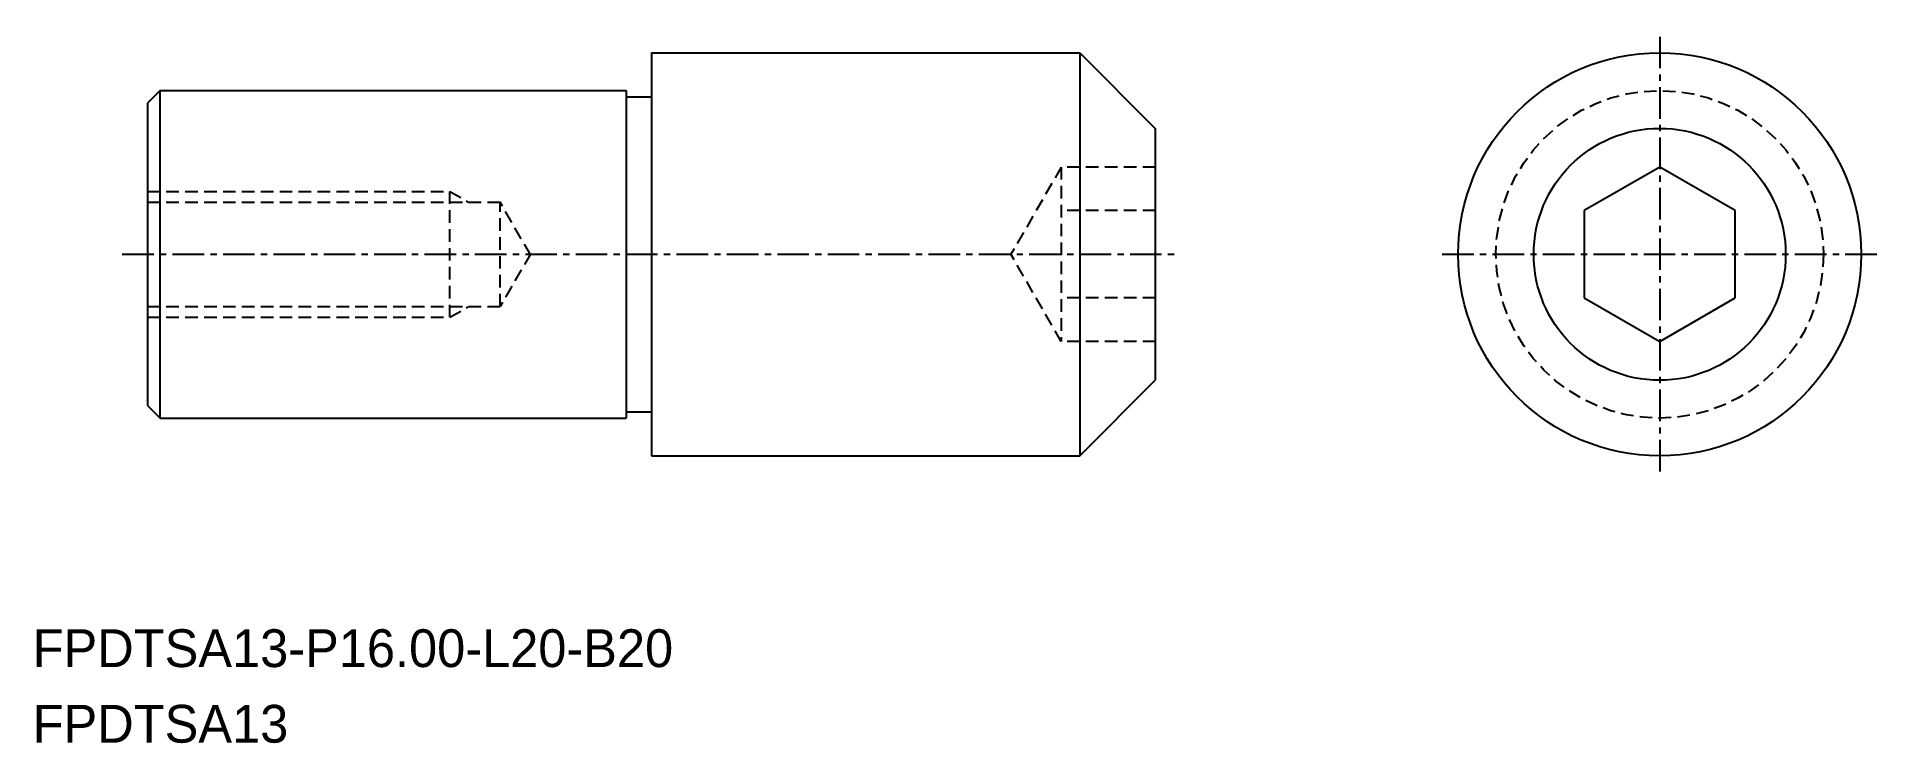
# Model space of a CAD drawing. Extents: x -1583 to -1509.9, y -688.1 to -660.1.
import ezdxf

# ---------------------------------------------------------------- set-up
doc = ezdxf.new("R2010")
doc.units = 0
doc.linetypes.add('CENTER', pattern=[2, 1.25, -0.25, 0.25, -0.25])
doc.linetypes.add('DASHED', pattern=[0.75, 0.5, -0.25])
doc.layers.get('0').update_dxf_attribs({"linetype": 'CONTINUOUS'})
doc.layers.add('CENTER', color=1, linetype='CENTER')

msp = doc.modelspace()

# ---------------------------------------------------------------- linework, layer by layer
at = {"color": 7, "linetype": 'CONTINUOUS'}
for p, q in [((-1558.597, -660.698), (-1541.597, -660.698)), ((-1558.597, -660.698), (-1558.597, -676.698)), ((-1541.597, -660.698), (-1538.597, -663.698)), ((-1578.097, -662.198), (-1578.597, -662.698)), ((-1578.097, -675.198), (-1578.097, -662.198)), ((-1578.097, -662.198), (-1559.597, -662.198)), ((-1559.597, -662.198), (-1559.597, -675.198)), ((-1559.597, -662.448), (-1558.597, -662.448)), ((-1578.597, -662.698), (-1578.597, -674.698)), ((-1538.597, -663.698), (-1538.597, -673.698)), ((-1518.578, -665.233), (-1521.578, -666.965)), ((-1515.578, -666.965), (-1518.578, -665.233)), ((-1521.578, -666.965), (-1521.578, -670.43)), ((-1515.578, -670.43), (-1515.578, -666.965)), ((-1521.578, -670.43), (-1518.578, -672.162)), ((-1518.578, -672.162), (-1515.578, -670.43)), ((-1541.597, -676.698), (-1538.597, -673.698)), ((-1578.597, -674.698), (-1578.097, -675.198)), ((-1578.097, -675.198), (-1559.597, -675.198)), ((-1559.597, -674.948), (-1558.597, -674.948)), ((-1558.597, -676.698), (-1541.597, -676.698))]:
    msp.add_line(p, q, dxfattribs=at)
at = {"linetype": 'CONTINUOUS'}
msp.add_line((-1541.597, -660.698), (-1541.597, -676.698), dxfattribs=at)
at = {"color": 3, "linetype": 'DASHED'}
for p, q in [((-1542.326, -665.233), (-1544.326, -668.698)), ((-1542.326, -665.233), (-1542.326, -672.162)), ((-1538.597, -665.233), (-1542.326, -665.233)), ((-1578.597, -666.198), (-1566.597, -666.198)), ((-1578.597, -666.631), (-1564.597, -666.631)), ((-1566.597, -671.198), (-1566.597, -666.198)), ((-1566.597, -666.198), (-1565.848, -666.631)), ((-1564.597, -670.765), (-1564.597, -666.631)), ((-1563.385, -668.731), (-1564.597, -666.631)), ((-1538.597, -666.965), (-1542.326, -666.965)), ((-1563.385, -668.665), (-1564.597, -670.765)), ((-1542.326, -672.162), (-1544.326, -668.698)), ((-1538.597, -670.43), (-1542.326, -670.43)), ((-1578.597, -670.765), (-1564.597, -670.765)), ((-1578.597, -671.198), (-1566.597, -671.198)), ((-1566.597, -671.198), (-1565.848, -670.765)), ((-1538.597, -672.162), (-1542.326, -672.162))]:
    msp.add_line(p, q, dxfattribs=at)
at = {"linetype": 'CONTINUOUS'}
for radius in [8, 5]:
    msp.add_circle((-1518.578, -668.698), radius, dxfattribs=at)
at = {"color": 3, "linetype": 'DASHED'}
msp.add_circle((-1518.578, -668.698), 6.5, dxfattribs=at)
at = {"color": 7, "linetype": 'CONTINUOUS'}
msp.add_point((-1578.597, -668.698), dxfattribs=at)
at = {"layer": 'CENTER', "color": 1, "linetype": 'CENTER'}
for p, q in [((-1518.578, -660.065), (-1518.578, -677.33)), ((-1579.597, -668.698), (-1537.597, -668.698)), ((-1527.21, -668.698), (-1509.945, -668.698))]:
    msp.add_line(p, q, dxfattribs=at)

# ---------------------------------------------------------------- texts
for s, p in [('FPDTSA13-P16.00-L20-B20', (-1583.152, -685.08)), ('FPDTSA13', (-1583.152, -688.08))]:
    msp.add_text(s, height=1.5).set_placement(p)

doc.saveas('drawing.dxf')
